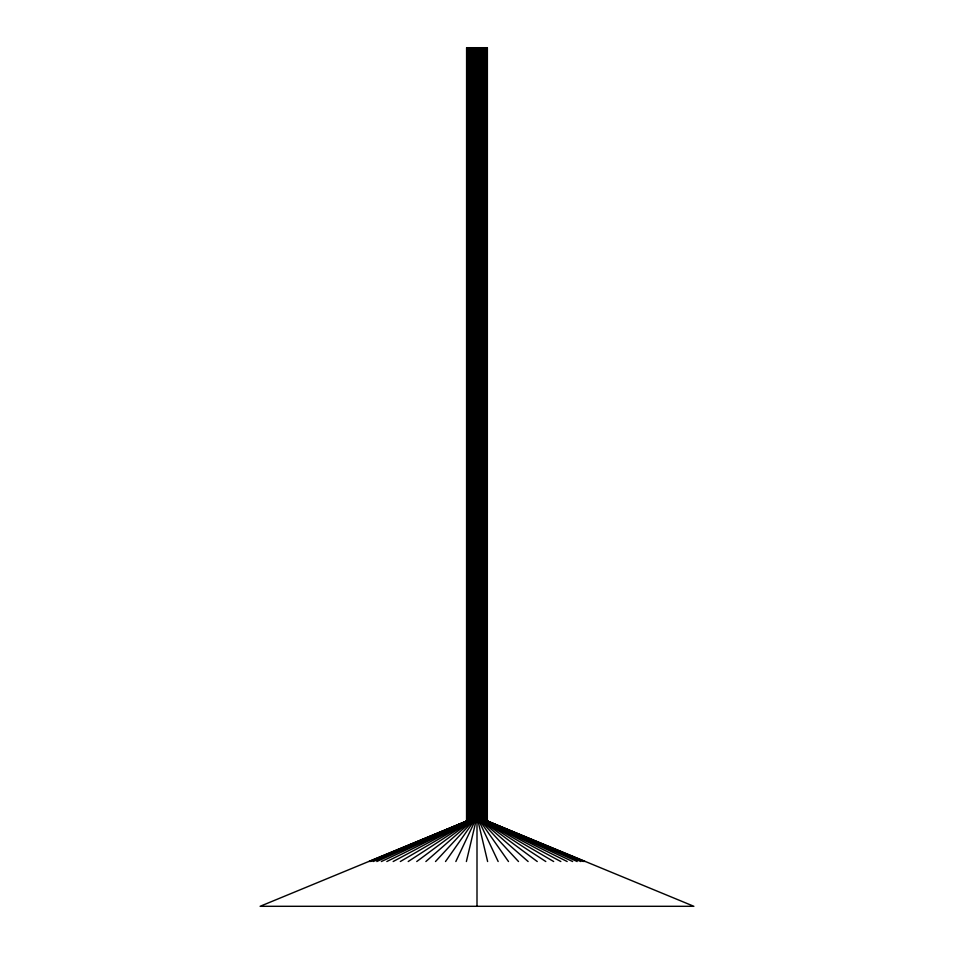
<?xml version="1.0" encoding="UTF-8"?>
<svg xmlns="http://www.w3.org/2000/svg" width="954" height="954" viewBox="0 0 954 954"><rect width="100%" height="100%" fill="white"/><g stroke="black" fill="none" stroke-linecap="round" stroke-linejoin="round"><path stroke-width="1.43" d="M466.375 861.522L475.974 821.084M455.845 861.522L475.128 820.69M445.518 861.522L474.448 820.38M435.501 861.522L472.945 821.12M425.878 861.522L472.552 820.643M416.755 861.522L471.097 821.132M408.205 861.522L470.859 820.738M400.322 861.522L469.332 821.227M393.167 861.522L469.141 820.941M386.835 861.522L469.046 820.69M381.361 861.522L467.567 821.155M376.806 861.522L467.52 820.977M373.229 861.522L467.436 820.869M370.641 861.522L467.448 820.762L260.12 906.3L693.88 906.3L486.612 820.714L583.359 861.522M369.079 861.522L467.436 820.714M486.564 820.714L584.921 861.522M486.552 820.869L580.771 861.522M486.48 820.977L577.182 861.522M486.433 821.155L572.638 861.522M484.954 820.69L567.165 861.522M484.859 820.941L560.833 861.522M484.668 821.227L553.678 861.522M483.141 820.738L545.795 861.522M482.903 821.132L537.245 861.522M481.448 820.643L528.122 861.522M481.043 821.12L518.499 861.522M479.552 820.38L508.482 861.522M478.86 820.69L498.155 861.522M478.026 821.084L487.625 861.522M487.315 821.99L487.375 47.7L466.589 47.7L466.589 821.99M487.232 47.7L487.112 821.99M486.969 47.7L486.969 821.99M486.588 47.7L486.588 821.99M486.111 47.7L486.111 821.99M485.514 47.7L485.514 821.99M484.835 47.7L484.835 821.99M484.06 47.7L484.06 821.99M483.213 47.7L483.213 821.99M482.283 47.7L482.283 821.99M481.305 47.7L481.305 821.99M480.267 47.7L480.267 821.99M479.194 47.7L479.194 821.99M478.109 47.7L478.109 821.99M477 47.7L477 906.3M475.891 47.7L475.891 821.99M474.794 47.7L474.794 821.99M473.733 47.7L473.733 821.99M472.695 47.7L472.695 821.99M471.717 47.7L471.717 821.99M470.787 47.7L470.787 821.99M469.94 47.7L469.94 821.99M469.165 47.7L469.165 821.99M468.486 47.7L468.486 821.99M467.889 47.7L467.889 821.99M467.412 47.7L467.412 821.99M467.031 47.7L467.031 821.99M466.888 47.7L466.888 821.99M466.768 47.7L466.685 821.99"/></g></svg>
